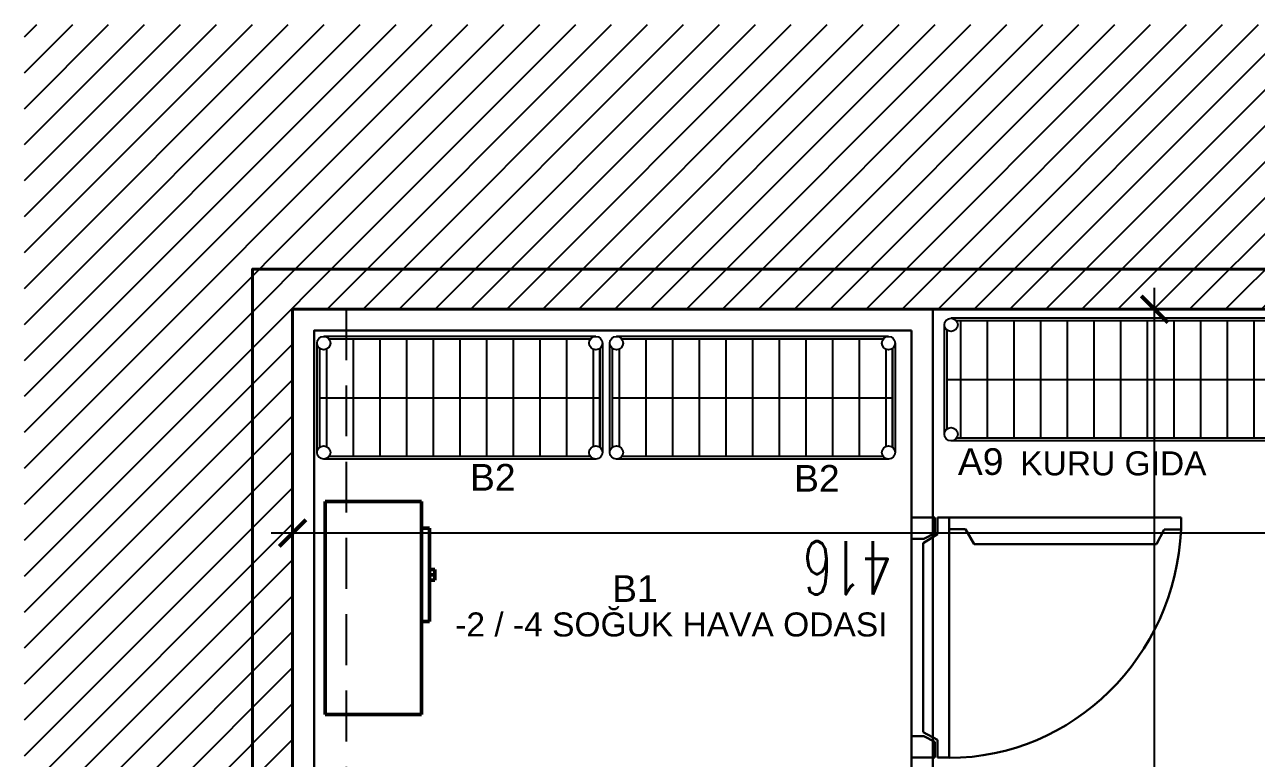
# Model space of a CAD drawing. Header units: millimetres. Extents: x 567392 to 582402, y 4512800 to 4518063.
# Drawn here: x 567862.3 to 568324.1, y 4514894.2 to 4515169.1 of the extents above; entities that cross this region are included whole.
import ezdxf

# ---------------------------------------------------------------- set-up
doc = ezdxf.new("R2010")
doc.units = ezdxf.units.MM
doc.linetypes.add('DASHED2', pattern=[9.525, 6.35, -3.175])
for name, color, linetype, lineweight in [('A-STRC-01', 2, 'Continuous', 40), ('Yazi', 95, 'Continuous', 13), ('yücel-Ekipman', 4, 'Continuous', 25), ('yücel-s.oda panel kapısı', 54, 'Continuous', 30), ('yücel-Soğuk oda iç ünite', 210, 'Continuous', 50), ('yücel-soğuk oda panel', 1, 'Continuous', 30)]:
    doc.layers.add(name, color=color, linetype=linetype, lineweight=lineweight)
for name, color, linetype in [('a_dim', 1, 'Continuous'), ('a_p1_d', 1, 'DASHED2'), ('yücel-poz no', 7, 'Continuous')]:
    doc.layers.add(name, color=color, linetype=linetype)
doc.styles.add('ekp-yazı', font='Arial.ttf', dxfattribs={"height": 10})
doc.styles.add('OLCU', font='SIMPLEX.shx', dxfattribs={"width": 0.65})
doc.styles.get("Standard").update_dxf_attribs({"font": 'Arial.ttf'})
doc.dimstyles.new('OLCU-İC', dxfattribs={"dimtxt": 20, "dimasz": 10, "dimexe": 12, "dimexo": 10, "dimgap": 3, "dimtad": 1, "dimdec": 0, "dimdsep": 46, "dimtxsty": 'OLCU', "dimblk": 'ARCHTICK', "dimcen": 2, "dimdle": 8, "dimclrd": 73, "dimclre": 1, "dimclrt": 1, "dimadec": 0, "dimazin": 0, "dimtfac": 1, "dimtdec": 0, "dimtix": 1, "dimtmove": 2, "dimatfit": 3, "dimldrblk": 'DOT', "dimfxl": 100, "dimfxlon": 1, "dimtvp": 1, "dimtolj": 1, "dimlwd": -1, "dimlwe": 0, "dimarcsym": 0})

# ---------------------------------------------------------------- blocks, each defined once
blk = doc.blocks.new('_ArchTick')
at = {"const_width": 0.15}
blk.add_lwpolyline([(-0.5, -0.5), (0.5, 0.5)], dxfattribs=at)
blk = doc.blocks.new('*D588')
at = {"layer": 'a_dim', "color": 1, "lineweight": 0, "transparency": 16777216}
for p, q in [((567962.8, 4515052.52), (567962.8, 4514966.64)), ((568378.8, 4515052.52), (568378.8, 4514966.64))]:
    blk.add_line(p, q, dxfattribs=at)
at = {"layer": 'a_dim', "color": 73, "transparency": 16777216}
blk.add_line((568386.8, 4514978.64), (567954.8, 4514978.64), dxfattribs=at)
at = {"layer": 'Defpoints', "color": 0, "transparency": 16777216}
for p in [(567962.8, 4515062.52), (568378.8, 4515062.52), (567962.8, 4514978.64)]:
    blk.add_point(p, dxfattribs=at)
at = {"layer": 'a_dim', "color": 73, "transparency": 16777216, "xscale": 10, "yscale": 10, "zscale": 10, "rotation": 180}
blk.add_blockref('_ArchTick', (567962.8, 4514978.64), dxfattribs=at)
at = {"layer": 'a_dim', "color": 73, "transparency": 16777216, "xscale": 10, "yscale": 10, "zscale": 10}
blk.add_blockref('_ArchTick', (568378.8, 4514978.64), dxfattribs=at)
at = {"layer": 'a_dim', "color": 3, "transparency": 16777216, "insert": (568170.8, 4514965.64), "char_height": 20, "attachment_point": 5, "rotation": 180, "style": 'OLCU'}
blk.add_mtext('\\A1;416', dxfattribs=at)
blk = doc.blocks.new('_Dot')
at = {"color": 0, "linetype": 'ByBlock', "lineweight": -2}
blk.add_line((-0.5, 0), (-1, 0), dxfattribs=at)
at = {"color": 0, "linetype": 'ByBlock', "const_width": 0.5}
blk.add_lwpolyline([(-0.25, 0, 1), (0.25, 0, 1)], format="xyb", close=True, dxfattribs=at)
blk = doc.blocks.new('*D600')
at = {"layer": 'a_dim', "color": 73, "transparency": 16777216}
blk.add_line((568285.96, 4514634.52), (568285.96, 4515070.52), dxfattribs=at)
at = {"layer": 'a_dim', "color": 1, "lineweight": 0, "transparency": 16777216}
for p, q in [((568368.8, 4515062.52), (568273.96, 4515062.52)), ((568368.8, 4514642.52), (568273.96, 4514642.52))]:
    blk.add_line(p, q, dxfattribs=at)
at = {"layer": 'Defpoints', "color": 0, "transparency": 16777216}
for p in [(568285.96, 4515062.52), (568378.8, 4515062.52), (568378.8, 4514642.52)]:
    blk.add_point(p, dxfattribs=at)
at = {"layer": 'a_dim', "color": 73, "transparency": 16777216, "xscale": 10, "yscale": 10, "zscale": 10}
for p, rotation in [((568285.96, 4515062.52), 90), ((568285.96, 4514642.52), 270)]:
    blk.add_blockref('_ArchTick', p, dxfattribs=dict(at, rotation=rotation))
at = {"layer": 'a_dim', "color": 3, "transparency": 16777216, "insert": (568272.96, 4514852.52), "char_height": 20, "attachment_point": 5, "rotation": 90, "style": 'OLCU'}
blk.add_mtext('\\A1;420', dxfattribs=at)
blk = doc.blocks.new('istif rafı 152-46')
at = {"ltscale": 5}
for p, q in [((149.5, 0), (2.51, 0)), ((147.5, -1), (4.5, -1)), ((149.5, -46), (2.5, -46)), ((147.5, -45), (4.5, -45))]:
    blk.add_line(p, q, dxfattribs=at)
for p, q in [((0, -43.5), (0, -2.5)), ((1, -41.5), (1, -4.5)), ((151, -4.5), (151, -41.5)), ((151, -41.5), (151, -4.5)), ((152, -2.5), (152, -43.5))]:
    blk.add_line(p, q)
at = {"color": 149, "ltscale": 5}
for p, q in [((6, -1), (6, -45)), ((16, -1), (16, -45)), ((26, -1), (26, -45)), ((36, -1), (36, -45)), ((46, -1), (46, -45)), ((56, -1), (56, -45)), ((66, -1), (66, -45)), ((76, -1), (76, -45)), ((86, -1), (86, -45)), ((96, -1), (96, -45)), ((106, -1), (106, -45)), ((116, -1), (116, -45)), ((126, -1), (126, -45)), ((136, -1), (136, -45)), ((146, -1), (146, -45)), ((1, -23), (151, -23))]:
    blk.add_line(p, q, dxfattribs=at)
at = {"ltscale": 5}
for centre in [(2.5, -2.5), (149.5, -2.5), (2.5, -43.5), (149.5, -43.5)]:
    blk.add_circle(centre, 2.5, dxfattribs=at)
blk = doc.blocks.new('A$C66EB68DC')
at = {"layer": 'yücel-Soğuk oda iç ünite'}
for p, q in [((0, 0), (0, 79.8)), ((0, 79.8), (36.1, 79.8)), ((36.1, 79.8), (36.1, 0)), ((36.1, 79.8), (36.1, 69.8)), ((36.1, 69.8), (39.1, 69.8)), ((39.1, 69.8), (39.1, 34.8)), ((39.1, 54.3), (41.1, 54.3)), ((39.1, 52.3), (41.1, 52.3)), ((41.1, 50.3), (41.1, 54.3)), ((39.1, 50.3), (41.1, 50.3)), ((39.1, 34.8), (36.1, 34.8)), ((36.1, 0), (0, 0))]:
    blk.add_line(p, q, dxfattribs=at)
blk = doc.blocks.new('Soğuk O.Kapısı2')
at = {"ltscale": 2}
for p, q in [((-100, 116.2), (-100, 16.2)), ((-95, 116.2), (-95, 108.88)), ((-88.8, 105.58), (-95, 108.88)), ((-88.8, 105.58), (-88.8, 26.97)), ((-88.8, 26.97), (-95.05, 23.22)), ((-95.05, 16.2), (-95.05, 23.22)), ((0, 16.2), (-100, 16.2)), ((-100, 11.25), (-92.98, 11.25)), ((-89.23, 5), (-92.98, 11.25)), ((-10.62, 5), (-7.32, 11.2)), ((0, 11.2), (-7.32, 11.2)), ((-100, 10), (-93.43, 10)), ((-91.03, 5.35), (-93.43, 10)), ((-8.97, 5.35), (-6.57, 10)), ((0, 10), (-6.57, 10)), ((-100, 0), (-91.03, 0)), ((-10.62, 5), (-89.23, 5)), ((0, 0), (-8.97, 0))]:
    blk.add_line(p, q, dxfattribs=at)
at = {"ltscale": 5}
for p, q in [((-100, 116.2), (-95, 116.2)), ((-100, 16.2), (-100, 11.2)), ((0, 16.2), (0, 11.2)), ((-100, 10), (-100, 0)), ((-91.03, 5.35), (-91.03, 0)), ((-8.97, 5.35), (-8.97, 0)), ((0, 10), (0, 0))]:
    blk.add_line(p, q, dxfattribs=at)
blk.add_arc((-100, 16.2), 100.12, 0, 87.1376, dxfattribs=at)
blk = doc.blocks.new('istif rafı 107-46')
at = {"ltscale": 5}
for p, q in [((104.5, 0), (2.51, 0)), ((102.5, -1), (4.5, -1)), ((104.5, -46), (2.5, -46)), ((102.5, -45), (4.5, -45))]:
    blk.add_line(p, q, dxfattribs=at)
for p, q in [((0, -43.5), (0, -2.5)), ((1, -41.5), (1, -4.5)), ((106, -4.5), (106, -41.5)), ((106, -41.5), (106, -4.5)), ((107, -2.5), (107, -43.5))]:
    blk.add_line(p, q)
at = {"color": 149, "ltscale": 5}
for p, q in [((13.5, -1), (13.5, -45)), ((23.5, -1), (23.5, -45)), ((33.5, -1), (33.5, -45)), ((43.5, -1), (43.5, -45)), ((53.5, -1), (53.5, -45)), ((63.5, -1), (63.5, -45)), ((73.5, -1), (73.5, -45)), ((83.5, -1), (83.5, -45)), ((93.5, -1), (93.5, -45)), ((3.5, -4.79), (3.5, -41.21)), ((103.5, -4.79), (103.5, -41.21)), ((1, -23), (106, -23))]:
    blk.add_line(p, q, dxfattribs=at)
at = {"ltscale": 5}
for centre in [(2.5, -2.5), (104.5, -2.5), (2.5, -43.5), (104.5, -43.5)]:
    blk.add_circle(centre, 2.5, dxfattribs=at)

msp = doc.modelspace()

# ---------------------------------------------------------------- hatches: boundary and pattern name
h = msp.add_hatch()
h.set_pattern_fill('ANSI31', color=256, scale=3, angle=-63.73146)
h.set_pattern_definition([(45, (564997.077, 4512555.281), (-6.735192, 6.735192), [])])
h.paths.add_polyline_path([(567962.885, 4512976.516), (567962.719, 4515062.52), (569202.802, 4515062.52), (569205.802, 4514612.52), (570067.043, 4514612.52), (570064.802, 4514812.52), (570482.802, 4514812.52), (570482.802, 4515169.134), (567862.317, 4515169.134), (567862.317, 4512976.516)])

# ---------------------------------------------------------------- linework, layer by layer
at = {"layer": 'A-STRC-01'}
for points in [[(567947.802, 4513366.52), (567947.802, 4515077.52), (570477.802, 4515077.52), (570477.802, 4513366.52)], [(570462.802, 4514642.52), (570462.802, 4515062.52), (567962.802, 4515062.52), (567962.802, 4514642.52)]]:
    msp.add_lwpolyline(points, dxfattribs=at)
at = {"layer": 'a_p1_d', "ltscale": 3}
msp.add_lwpolyline([(567982.802, 4515062.52), (567982.802, 4513326.52)], dxfattribs=at)
at = {"layer": 'yücel-soğuk oda panel'}
for points in [[(568202.802, 4514822.52), (567962.802, 4514822.52), (567962.802, 4515062.52), (568202.802, 4515062.52)], [(568194.802, 4515054.52), (568194.802, 4514830.52), (567970.802, 4514830.52), (567970.802, 4515054.52)]]:
    msp.add_lwpolyline(points, close=True, dxfattribs=at)
msp.add_lwpolyline([(568202.802, 4515062.52), (568202.802, 4514822.52), (567962.802, 4514822.52), (567962.802, 4515062.52), (568202.802, 4515062.52), (568202.802, 4514831.028)], dxfattribs=at)

# ---------------------------------------------------------------- block references
at = {"layer": 'yücel-Ekipman'}
for name, p in [('istif rafı 152-46', (568207.12, 4515059.164)), ('istif rafı 107-46', (567971.939, 4515052.326)), ('istif rafı 107-46', (568081.691, 4515052.326))]:
    msp.add_blockref(name, p, dxfattribs=at)
at = {"layer": 'yücel-s.oda panel kapısı', "xscale": 0.9000000000000001, "yscale": 0.87, "rotation": 270}
msp.add_blockref('Soğuk O.Kapısı2', (568194.802, 4514894.52), dxfattribs=at)
at = {"layer": 'yücel-Soğuk oda iç ünite'}
msp.add_blockref('A$C66EB68DC', (567975.038, 4514910.703), dxfattribs=at)

# ---------------------------------------------------------------- texts
at = {"layer": 'Yazi'}
for s, p in [('KURU GIDA ', (568235.57, 4515000.254)), ('-2 / -4 SOĞUK HAVA ODASI', (568023.738, 4514939.89))]:
    msp.add_text(s, height=9, dxfattribs=at).set_placement(p)
at = {"layer": 'yücel-poz no', "char_height": 10, "attachment_point": 1, "style": 'ekp-yazı'}
for s, insert in [('A9', (568212.195, 4515010.418)), ('B2', (568029.289, 4515004.516)), ('B2', (568150.788, 4515004.13)), ('B1', (568082.569, 4514962.831))]:
    msp.add_mtext_dynamic_manual_height_columns(s, width=12.08661, gutter_width=60, heights=[0], dxfattribs=dict(at, insert=insert))

# ---------------------------------------------------------------- dimensions: what is measured, and where the dimension line sits
at = {"layer": 'a_dim'}
for base, p1, p2, angle, picture, middle in [((568285.957, 4515062.52), (568378.802, 4514642.52), (568378.802, 4515062.52), 90, '*D600', (568272.957, 4514852.52)), ((567962.802, 4514978.636), (568378.802, 4515062.52), (567962.802, 4515062.52), 180, '*D588', (568170.802, 4514965.636))]:
    dim = msp.add_linear_dim(base=base, p1=p1, p2=p2, angle=angle, dimstyle='OLCU-İC', override={"dimclrt": 3}, dxfattribs=at)
    dim.commit()
    dim.dimension.update_dxf_attribs({"geometry": picture, "text_midpoint": middle})

doc.saveas('drawing.dxf')
